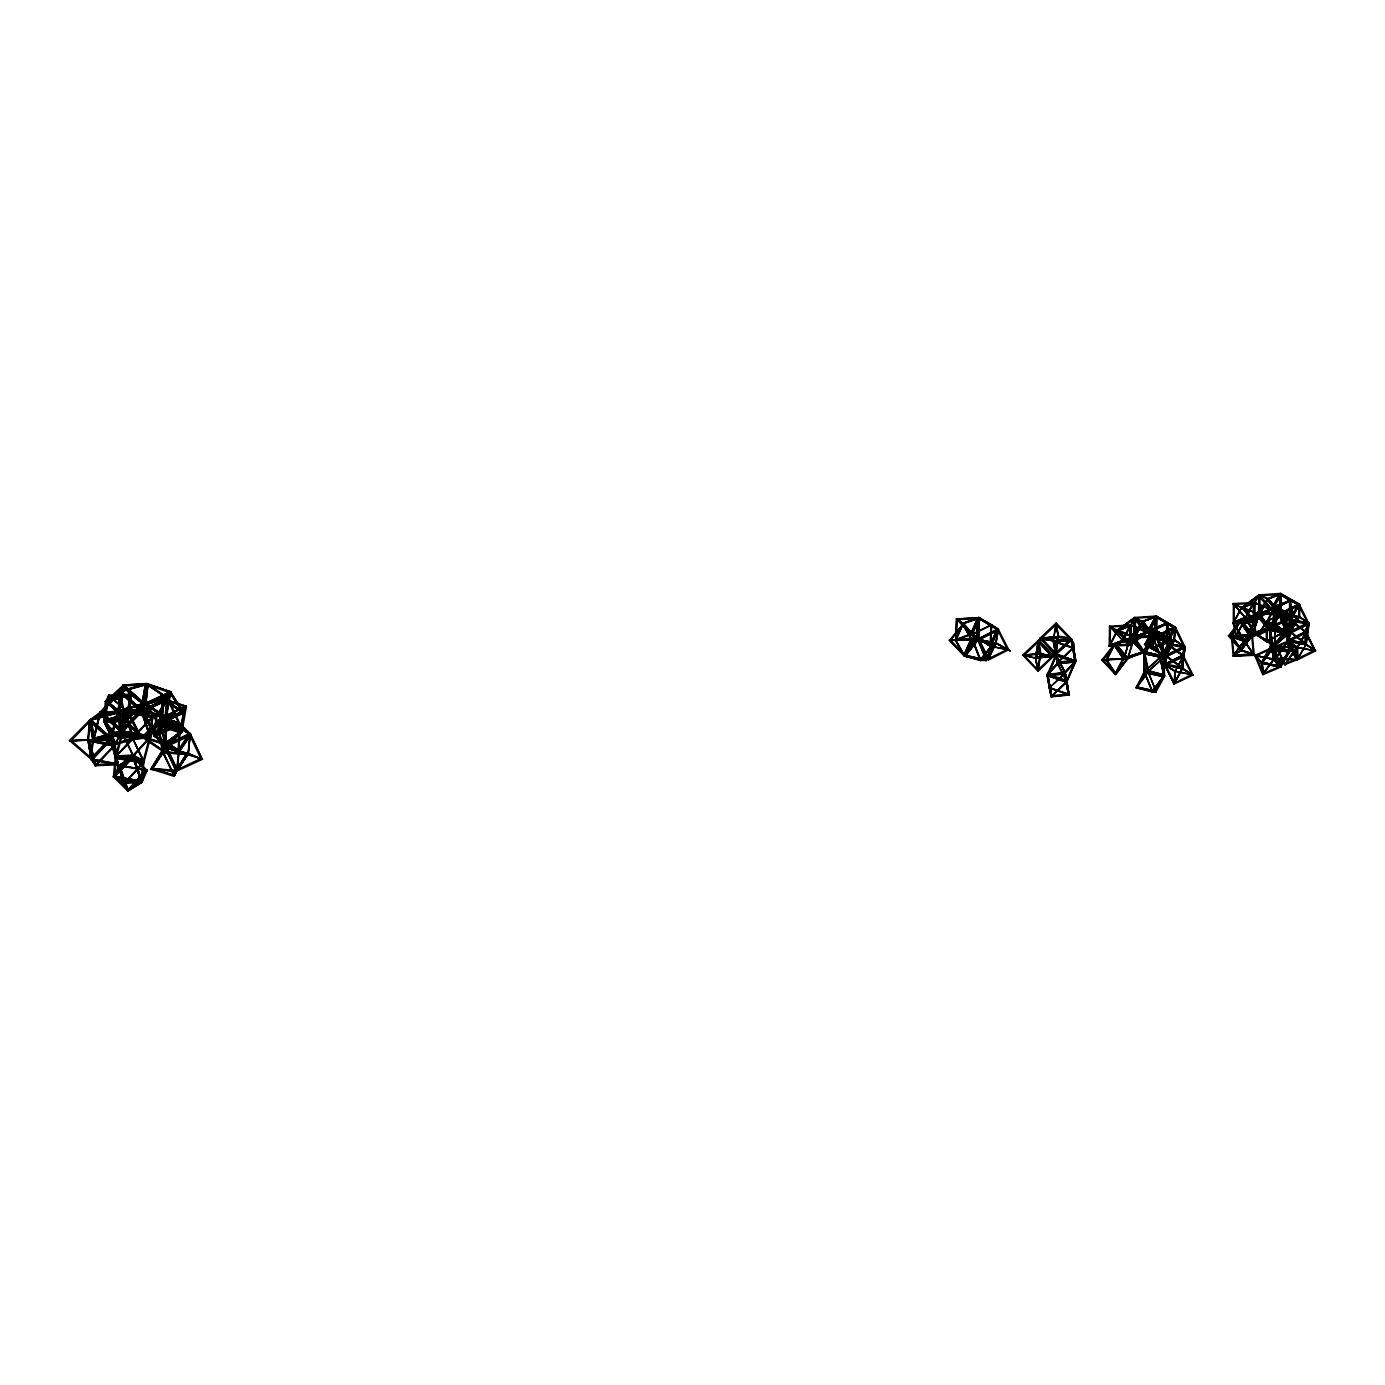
<?xml version="1.0" encoding="UTF-8"?>
<svg xmlns="http://www.w3.org/2000/svg" width="1385" height="1385" viewBox="0 0 1385 1385"><rect width="100%" height="100%" fill="white"/><g stroke="black" fill="none" stroke-linecap="round" stroke-linejoin="round"><path stroke-width="1.5" d="M1315.75 650.812L1297.208 659.97L1275.464 658.602L1275.862 646.12L1257.39 635.23L1228.599 635.646L1255.71 634.936L1245.548 618.922L1233.931 623.752L1244.249 639.662L1255.831 634.745L1245.046 635.248M1148.321 632.045L1156.181 636.252L1175.449 627.111L1185.041 647.072L1167.088 643.661L1148.39 632.235L1166.984 622.921L1175.501 627.578L1167.226 643.298L1156.094 636.425L1156.354 616.446L1166.88 623.094L1166.395 642.623L1153.238 647.643L1149.186 632.703L1153.411 629.119L1149.186 632.478L1153.03 647.522L1166.153 642.553L1166.811 623.492L1156.7 617.364L1174.203 627.301L1166.395 642.086L1149.238 632.079L1166.603 623.371L1174.203 627.509L1166.603 623.371M1163.123 654.932L1152.528 648.388L1152.632 628.565L1171.45 639.489L1152.632 628.565L1163.348 635.369L1163.123 654.932L1152.389 648.665L1152.666 628.963L1165.062 624.081M1153.082 639.42L1153.186 647.678L1168.507 640.147M1153.134 635.334L1153.203 629.223L1166.586 624.168L1149.031 632.547M1153.324 639.489L1153.238 647.643L1166.447 640.943M1153.376 635.421L1153.203 629.223L1170.429 639.004L1166.187 642.727L1168.923 640.424M1144.183 652.958L1130.437 637.481L1155.055 635.715L1155.228 617.017L1142.348 621.9L1130.16 637.498L1124.083 658.464L1127.979 658.516L1134.125 638.104L1130.177 637.498M1147.819 631.889L1135.146 636.667L1147.594 631.681L1155.142 616.983L1155.142 635.542M1155.142 616.983L1135.423 618.143L1142.573 622.09L1134.211 617.658L1133.899 637.567L1143.733 652.197L1155.8 636.615L1142.538 621.882L1130.437 637.481L1155.783 636.373L1156.319 616.048L1175.449 627.111M1156.354 616.446L1156.094 636.425M1162.985 635.819L1162.482 654.101L1162.985 635.819L1153.013 629.863L1166.551 637.931M1162.829 654.984L1163.054 635.421L1152.666 628.963M1022.961 655.157L1040.689 653.547L1022.961 655.157L1035.651 658.135L1038.04 670.998L1035.495 657.944L1053.31 656.317L1040.516 653.703L1037.711 670.981M1035.478 657.944L1053.639 656.334L1058.244 636.996L1055.976 624.462L1070.328 639.264L1055.664 653.062L1041.555 638.277L1056.184 624.445M1038.144 641.826L1035.651 658.135L1038.334 640.337L1053.656 656.144L1038.681 640.441L1035.305 658.1L1040.083 638.191L1056.184 622.956L1053.327 640.961L1073.6 647.764L1075.712 660.974L1055.837 654.568L1053.396 640.736L1071.384 639.143L1073.808 647.799L1057.517 662.653L1073.392 647.782M1163.123 655.347L1144.789 644.233L1163.14 635.248L1171.121 639.714L1152.597 648.786L1152.943 628.911L1152.476 648.422L1171.45 639.472M1162.777 635.698L1170.1 639.593L1153.22 629.777L1145.672 644.285L1162.569 654.135L1153.047 648.145L1153.168 640.009M1153.22 635.923L1153.307 629.811L1166.689 637.827M1037.867 671.431L1053.327 656.455L1040.672 653.703M1046.87 674.824L1067.16 681.784L1046.87 674.807L1057.499 663.121L1075.972 661.389L1071.834 639.333L1055.301 654.447L1040.152 638.572L1058.417 636.511L1040.533 638.035L1038.438 640.666L1035.651 658.117L1024 655.52L1040.499 654.032L1052.236 656.611L1039.737 643.263M1041.589 638.416L1058.59 636.684L1055.872 654.966M1053.414 656.369L1055.543 654.205L1040.412 638.346L1053.379 641.065L1070.311 639.108C1038.871 635.957 1078.898 632.72 1073.635 647.99M1040.533 638.035L1053.569 640.909L1071.384 639.489L1055.664 654.534L1040.55 638.191L1055.699 654.066M1159.176 637.931L1167.278 643.298L1148.39 632.235L1152.926 628.634L1171.208 639.229L1152.372 648.838L1148.234 632.304L1156.319 616.048L1134.713 617.485L1134.228 637.585L1130.852 644.804L1117.072 630.521L1130.229 645.029L1130.697 625.241L1134.228 618.558L1118.561 630.296L1130.835 643.938L1146.503 632.252L1134.228 618.558M1130.852 644.804L1131.164 625.068L1117.556 630.158L1134.055 637.741L1117.556 630.383L1130.991 625.206L1148.321 632.374L1166.759 643.004L1171.208 639.229M1131.268 625.501L1130.974 643.869L1133.796 637.135L1134.419 618.628L1130.939 625.483M1134.627 617.658L1142.625 621.484L1155.713 636.788L1134.384 637.914L1134.713 617.485M1038.334 640.337L1022.511 655.295M1110.008 645.168L1122.75 640.459L1110.095 645.22L1110.458 626.92L1129.831 625.795L1129.658 644.319L1110.008 645.168L1117.505 630.867L1130.056 626.003L1117.28 630.677L1109.506 646.102L1109.489 626.055M1135.977 636.979L1147.507 632.183L1131.026 624.912L1109.749 626.28L1122.958 640.58L1109.904 626.228L1109.42 646.051L1117.072 630.313L1130.558 625.085L1130.662 644.735M991.643 624.618L990.465 645.86L991.608 624.791L978.779 617.831L971.162 634.52L955.269 640.389L962.696 624.704L950.456 640.078L964.324 654.568L971.283 638.952L963.008 624.704L970.972 638.952L964.081 654.586L955.892 640.32L963.285 623.787L977.723 618.593L963.06 623.562L955.65 640.355L964.445 655.676L949.158 640.13M976.823 638.225L977.568 618.437L976.823 638.225L949.573 640.268L976.477 639.385L970.972 638.952M979.074 617.762L978.174 638.918L964.289 656.161L949.66 640.095L963.285 623.787M979.195 618.801L978.554 638.623L997.287 629.309L979.195 618.801L991.158 625.276L990.067 644.891L997.287 629.309L990.136 644.943L978.347 638.485L990.362 644.839L972.408 634.365L979.403 618.697L978.641 638.433M977.723 618.593L970.885 634.14L955.702 640.164L956.689 618.853L963.302 623.544L956.256 618.697M977.654 618.558L957.225 619.597L956.429 639.333L970.643 633.932L977.498 618.385M1240.77 635.455L1236.476 635.923L1234.052 623.562L1253.408 622.523L1255.71 634.936M1232.892 623.077L1244.405 640.285L1233.135 623.337L1254.1 621.761L1254.516 602.492L1254.394 621.986L1233.239 623.146L1254.031 622.021L1244.267 640.909L1233.793 655.036L1253.408 654.118L1251.763 635.957L1232.2 637.1L1233.897 655.192L1244.042 641.134L1252.542 635.403L1249.772 634.538L1252.715 634.988L1268.937 628.617L1272.694 647.643L1280.831 667.137M166.079 718.122L180.379 723.991L178.942 751.172L164.694 745.84L165.836 717.932M178.942 751.172L165.092 745.822L166.494 718.884M165.213 745.095L178.509 750.047L165.213 745.095L166.529 720.01L176.155 723.403M165.611 745.078L166.633 720.113L189.053 733.808L166.806 719.871L155.726 736.179L178.388 749.943L155.743 735.868L165.473 745.269L190.247 734.033L164.953 746.013L154.497 735.954L180.102 723.836L190.109 733.669M178.111 750.081L179.842 724.753M178.544 751.207L179.981 724.026L166.096 718.902M1235.87 636.269L1253.892 602.51L1245.669 617.97M1174.082 684.398L1164.508 664.436L1166.135 656.196L1184.954 646.933L1183.154 655.261L1165.2 663.848L1182.565 655.295C1176.592 705.155 1188.988 617.831 1182.565 655.295L1167.607 644.51L1184.417 647.678L1181.769 667.276L1166.914 656.196L1167.815 644.406L1166.914 656.196M1152.476 648.422L1166.88 643.125L1166.118 655.884L1174.567 640.182L1165.962 656.334L1182.288 668.228L1183.344 655.295L1166.759 643.09L1167.174 622.886L1171.017 639.645L1152.926 628.634M1175.207 671.067L1174.67 683.047L1191.931 674.443L1182.894 656.715L1174.965 671.154L1174.047 683.913L1182.651 668.591L1183.344 655.295M1174.359 684.034L1175.276 671.258L1183.206 656.836L1165.633 665.319L1174.567 682.978L1182.08 668.574L1182.894 656.715M1166.135 656.196L1164.681 664.713L1183.465 655.399L1182.34 668.47L1174.047 683.913M1175.069 628.478L1167.486 643.194L1166.568 654.984L1173.995 640.182L1175.172 628.548L1183.985 646.31L1174.203 640.078L1183.898 646.483L1166.36 654.932L1157.444 637.083L1175.069 628.478L1183.898 646.345M1142.625 621.484L1155.609 636.633L1175.017 627.041L1173.995 640.182M1174.567 640.182L1175.501 627.578M1166.811 649.894L1166.101 656.421L1167.295 643.575L1164.283 664.835L1182.444 668.695L1192.814 674.962L1182.548 668.366L1164.75 664.8M89.436 720.183L87.913 739.798L91.046 759.361L93.072 739.711L89.436 720.183L92.605 739.746L91.046 759.361M89.575 724.095L88.311 740.005L69.873 740.94L88.294 739.573L91.497 759.344M1184.971 646.656L1166.049 655.919L1167.174 643.09L1158.154 637.464M91.445 757.976L93.072 739.711M106.403 701.71L130.484 695.149L109.311 696.049L104.879 719.906L128.788 713.258L105.07 720.183L106.403 701.71L130.294 694.889L129.169 709.241M121.949 731.038L118.071 711.63L120.322 691.634L123.784 711.059L121.897 729.67L123.144 711.094L120.374 692.985M144.421 736.318L122.07 732.163L100.274 712.202L93.072 739.278L111.475 738.447L118.227 711.613L119.924 693.002M119.681 710.401L143.694 703.442L119.681 710.401L121.153 691.53L145.338 684.657L141.166 709.276L119.439 710.211L123.923 685.887L145.321 684.727L141.166 709.276M121.361 756.868L133.272 756.072L142.066 781.936L113.414 777.02L115.284 757.179L144.005 761.871L115.284 757.179L123.94 783.616L115.405 757.266M114.47 776.518L141.028 781.019L114.47 776.518L116.219 758.045L142.88 762.927L140.924 781.33L124.252 782.663L141.149 781.088L132.96 757.006L120.495 757.837M114.574 776.223L116.219 758.045M121.499 731.055L123.334 711.076L119.872 691.652M122.14 731.557L124.079 711.319L152.765 716.686L150.601 736.837L122.14 731.557L150.688 736.543L144.005 762.062M123.196 731.055L125.014 712.202L141.685 711.682L149.563 735.902L133.081 736.785L124.788 712.427L151.709 717.188L149.684 735.972L123.196 731.055L149.684 735.972M128.961 708.964L130.294 694.889L126.122 719.109L130.848 694.526L123.144 686.441L130.848 694.526M129.774 709.501L131.229 693.954L105.312 701.26L126.883 720.287L103.875 721.689L115.215 744.663L141.928 737.01L159.362 719.802M118.21 711.353L127.022 719.784L118.21 711.353L123.438 685.263L131.713 693.954L126.745 719.958L103.944 720.823L108.705 695.201L131.454 694.162L129.394 714.054L140.612 736.993L118.106 738.032L103.996 721.429L115.215 744.663M144.317 697.278L145.338 684.657M156.401 715.543L179.946 723.299L165.733 718.071L144.975 703.892L147.277 683.844L168.156 698.04L165.785 718.278L154.497 734.24L165.456 718.192L167.464 699.789L165.854 718.33M147.277 683.844L144.975 703.892M139.435 710.124L100.309 712.427L141.789 710.159L146.533 683.93L123.3 685.038L118.746 711.284L144.507 703.874L145.304 693.66M145.91 689.955L146.308 683.723L120.079 691.652L142.516 710.644L154.029 736.145L178.648 751.311L154.479 736.249L166.373 718.763L190.68 733.842L164.953 746.013M147.918 685.021L146.066 703.493L165.352 716.651L145.754 703.684L147.918 685.021L167.36 698.248L147.606 685.229L143.244 709.57L165.317 716.72L167.135 700.291M121.014 757.024L132.925 756.227L141.72 782.092L143.85 762.737M150.601 736.837L152.765 716.686M1115.6 674.807L1127.84 658.481L1114.561 643.765L1133.986 637.948L1142.383 621.484L1155.886 616.256L1148.009 632.235L1134.315 637.342L1147.784 632.027L1155.886 616.256M1127.84 657.875L1115.6 644.06L1124.274 657.823L1142.452 652.335L1133.64 638.641L1115.548 644.06L1127.84 657.875L1142.469 652.11L1130.108 638.416L1115.479 644.285L1133.778 638.797L1129.9 638.485L1124.118 657.667L1128.065 657.806L1124.447 657.754M1275.758 658.567L1287.461 641.238M154.272 735.591L156.107 715.681L168.364 698.646L166.183 718.434L154.428 735.66L142.465 710.609L168.001 698.127M154.428 735.66L156.453 715.768L167.464 699.789M154.912 734.379L156.869 715.906L167.879 699.927M1289.002 642.276L1296.914 647.626L1285.055 664.887L1275.966 646.189L1297.26 647.366L1315.3 650.812L1297.208 647.487L1289.504 642.276M122.365 710.02L145.356 704.013L158.652 724.372L183.72 712.531L163.257 698.317L161.179 718.105L181.504 732.007L184.066 712.548L163.257 698.802L183.755 712.756L181.504 732.007M160.989 718.105L163.551 698.594M163.551 701.883L159.656 723.853L180.898 730.778L183.27 712.738L163.88 699.944L185.278 706.939L181.158 730.726L161.941 717.915L163.672 701.953M162.46 715.733L163.967 701.745M165.04 716.859L166.823 700.481M1124.274 657.823L1115.548 644.06M1296.135 659.433L1296.1 647.799L1276.572 646.587L1276.485 658.187L1296.135 659.433L1285.038 663.796L1296.204 648.007L1287.6 642.069L1276.451 646.76L1285.038 663.796L1276.381 657.979L1287.375 642.051L1296.273 659.243M1275.724 646.31L1287.686 641.255L1296.879 659.901L1296.81 647.418L1275.862 646.12L1285.193 664.471L1296.914 647.626M1123.772 658.377L1127.667 658.429L1143.404 652.647L1133.986 637.948L1143.473 652.422L1164.387 656.975L1144.235 652.352L1156.077 636.598L1147.594 631.889L1135.336 618.316M176.57 770.926L178.821 751.639L190.282 734.292L188.36 753.682L176.57 770.926L187.962 753.544L190.282 734.292M176.968 771.081L179.15 751.709L190.23 735.695M177.038 769.662L178.821 751.639M1129.97 637.758L1143.456 652.647L1123.408 658.723L1114.129 643.783L1123.91 658.533L1115.444 674.374L1106.165 659.849L1114.025 644.215L1123.685 658.706M189.814 735.556L188.36 753.682L176.432 771.428L151 769.091L164.694 746.48L188.273 753.665M1167.313 648.388L1165.2 663.986L1181.959 667.276M1192.814 674.962L1175.069 671.361L1164.283 664.835L1182.305 668.124L1185.127 647.072L1182.288 668.228M1118.595 630.227L1131.095 625.639L1146.468 632.339L1133.986 636.996L1118.595 630.227L1131.13 625.345M1288.119 638.693L1290.716 620.359L1290.197 600.224L1280.883 593.767L1267.777 598.978L1256.611 614.04L1239.817 620.757M1288.829 638.035L1291.236 621.173L1291.305 632.374L1291.27 621.086L1288.725 640.13L1305.639 643.177L1308.184 624.098L1305.466 643.194L1288.552 640.13M1147.507 632.408L1130.662 645.185L1109.091 646.31M1298.16 617.173L1288.881 632.91L1269.301 628.409L1280.294 613.347L1299.407 604.501L1299.58 616.654L1290.387 632.01L1290.595 619.805L1309.137 623.25L1306.297 644.354L1305.899 632.166L1297.122 647.28L1297.468 659.606L1306.297 644.354L1288.067 640.943L1297.364 659.537L1287.963 641.116L1306.159 631.82L1288.015 640.857M1306.055 631.716L1305.968 644.094L1306.055 631.716L1290.733 620.272L1290.543 632.581L1305.968 644.094L1308.912 623.51L1290.543 620.359L1290.093 600.64L1293.417 616.481L1289.902 600.519L1280.138 593.628L1267.794 598.58L1258.844 614.819L1268.868 628.842L1252.681 634.78L1240.164 620.532L1256.784 615.338M1133.986 636.996L1146.468 632.339L1134.263 618.679L1118.595 630.435M113.674 777.279L119.075 765.247L147.156 770.285L142.101 782.335L113.726 776.881L134.033 780.499M119.075 765.247L147.156 770.285M133.324 755.812L113.57 776.985L132.96 756.02L142.014 761.006M1055.56 645.722L1057.465 637.723L1039.062 640.926L1036.603 657.252L1054.903 653.945L1057.292 637.55L1040.654 639.004L1036.413 657.096L1053.189 655.728L1054.608 649.721M142.17 781.954L133.064 756.366L142.326 782.109L127.645 791.112L118.868 765.472L131.281 757.491M1055.837 654.101L1053.223 640.874L1056.201 623.388L1071.834 639.333L1053.552 641.272L1057.465 663.121M1055.508 654.084L1058.244 636.667M1254.394 621.986L1271.188 609.261L1277.403 611.737M1038.04 670.998L1040.845 653.72L1038.49 640.788M1299.13 604.345L1280.935 613.278L1299.13 604.345L1290.024 600.276L1271.655 609.348L1258.861 594.702L1271.24 609.4L1258.878 614.507L1241.999 607.582L1254.377 602.337L1271.188 609.487L1254.464 621.657L1241.601 607.426L1233.187 622.748L1245.721 617.935L1233.187 622.748M1243.003 607.651L1258.619 595.948L1270.218 609.331L1254.602 620.757L1243.003 607.444L1254.533 602.752L1243.003 607.651L1258.671 596.087M1038.871 645.843L1040.343 653.859L1037.729 669.942L1035.651 657.823L1040.187 638.381L1058.417 636.823L1055.993 623.406L1058.59 636.684M1241.999 607.582L1254.377 602.337L1241.774 607.651L1233.412 622.938M1258.878 614.507L1271.222 609.192M1258.723 614.092L1270.218 609.123L1258.775 613.797M1250.43 633.828L1267.916 628.323L1252.819 634.088L1241.15 620.826L1256.23 614.957L1267.933 628.323L1250.43 633.828L1241.22 620.601L1258.567 615.373L1267.916 628.323L1256.23 614.957M181.92 732.388L186.456 706.09M1249.911 634.694L1240.233 620.324L1250.136 634.52L1241.099 650.05L1231.265 636.096L1228.599 635.646M1256.368 614.057L1249.997 634.365L1252.888 634.728L1259 614.871L1252.577 634.642L1249.997 634.365M143.244 709.57L147.883 685.09L169.593 692.5L165.317 716.72M168.953 699.235L166.183 717.482M123.3 685.038L146.81 683.446L170.563 691.877L165.577 718.469L179.79 723.714M163.274 698.733L186.213 706.315L163.274 698.733L183.634 712.6L170.615 691.998L162.98 698.456L158.842 724.303L166.287 718.174L170.822 691.634L146.983 683.982L142.257 710.211L166.061 718.157L183.686 712.305L170.32 691.721L145.027 703.597L142.274 710.003L168.104 698.334L170.822 691.634M181.522 731.921L158.704 724.494L163.395 698.542L166.373 695.997M163.534 698.663L158.704 724.494M159.656 723.853L163.811 701.814M1258.861 614.715L1268.833 628.842L1256.368 614.248L1268.833 628.842L1250.136 634.52M1267.864 628.548L1258.567 615.373L1253.009 634.036L1250.62 633.759M146.273 683.792L141.789 710.159M142.257 710.211L146.983 683.982L167.845 698.248M126.589 719.767L131.194 694.024M119.127 709.276L123.577 685.177M105.277 715.11L108.705 695.201M1008.869 649.981L998.412 629.517L978.087 639.108L998.516 629.102L995.867 643.09L978.225 639.455L995.832 643.09L997.875 630.521M996.057 642.986L998.221 629.483L990.708 646.12L988.146 659.537L996.057 642.986L988.146 659.537M988.63 658.585L1007.414 649.444L998.066 630.556L979.299 639.68L988.63 658.585L990.881 645.999L979.68 639.957M988.492 659.658L991.21 646.12L998.36 629.569M1165.374 664.108L1166.724 656.161L1165.391 663.969M1184.954 646.933L1183.154 655.261M1040.654 639.004L1036.603 657.252L1039.062 640.926M1053.189 655.728L1057.465 637.723L1040.828 639.16M1053.327 656.455L1058.053 636.84L1038.49 640.459L1058.053 636.84L1055.682 654.534M93.418 739.417L100.032 712.704L118.037 712.08L99.685 712.254M93.938 738.326L100.084 713.465L117.206 713.015L111.094 737.582L93.938 738.326L111.094 737.582M94.284 738.447L100.084 713.465M110.748 737.443L117.206 713.015M143.244 761.023L116.582 755.933L132.977 739.071L149.182 737.859L133.306 755.102L116.461 755.846L143.244 761.023L149.303 737.928L122.624 733.202L132.995 755.05L143.053 761.04L133.047 738.811L122.832 733.184L149.303 737.928M115.249 757.353L122.07 731.955L144.421 736.127M116.582 756.106L122.815 732.994M1228.253 635.836L1241.254 650.483L1253.512 654.049L1241.324 650.154L1231.127 636.113L1241.22 650.483L1254.204 654.759L1232.962 656.126L1254.983 655.295L1272.746 647.401L1261.51 663.121L1280.606 667.12L1273.958 659.139L1254.931 655.434L1261.51 663.121L1281.021 667.154M1133.813 638.018L1127.667 658.429L1143.525 652.422L1130.073 637.914L1134.125 638.104M1252.473 634.988L1241.116 650.05L1252.473 634.988L1239.956 620.74L1231.265 636.096L1252.369 635.161L1254.169 654.863L1244.371 640.788L1235.212 637.585M1250.309 634.451L1256.368 614.248M1241.272 650.483L1252.282 635.196L1231.421 636.459L1233.239 655.901L1244.145 640.805L1252.282 635.196M141.028 781.019L132.631 757.162L120.149 757.993M141.841 782.161L113.414 777.02M1233.897 655.192L1253.408 654.118M1288.933 637.29L1290.56 632.356L1308.912 623.631L1290.733 632.616L1281.108 613.468L1299.372 616.74L1299.476 604.12L1280.571 593.421L1259.155 594.909L1259.069 614.369L1254.273 621.588L1245.357 617.606L1234.104 604.31L1234.035 622.194L1253.39 621.138L1253.269 603.254L1234.018 604.483M1291.53 615.961L1284.484 612.897L1266.634 621.328L1299.095 605.453L1307.838 622.765L1290.803 631.127L1282.06 613.797L1290.889 619.684L1307.734 622.938L1299.165 616.55L1308.686 623.267L1299.407 604.501M1308.686 623.129L1298.957 616.654L1298.905 605.418L1290.993 619.891L1290.699 631.058L1298.957 616.654M1297.208 647.487L1297.468 659.606M1314.452 650.188L1305.813 644.648L1305.899 632.166M142.88 762.927L116.115 758.357M1307.734 622.938L1290.889 619.684M151.709 717.188L124.91 712.496L133.427 736.612L149.909 735.747M1175.121 671.223L1192.9 674.651M1174.965 671.154L1165.633 665.319M1184.971 646.518L1167.018 643.402L1184.867 646.83L1174.463 639.974L1155.713 636.615L1143.785 652.197L1134.228 637.585M1191.844 674.616L1182.288 668.47L1191.931 674.443M123.992 783.962L143.746 762.442L124.252 783.685L113.328 776.725M1157.531 636.91L1174.099 640.389M1165.72 665.146L1175.311 671.275M1184.867 646.83L1174.463 639.974M150.515 737.27L133.099 756.158L147.243 770.562L127.957 791.164L113.57 776.985L133.22 755.76L121.88 732.163L132.995 755.621L142.395 760.798M132.821 738.049L123.871 711.544L141.98 710.765L150.48 736.768L141.651 710.938L142.378 710.193L123.092 729.583M1231.421 636.459L1241.427 650.258L1254.291 654.69M1288.552 639.212L1290.56 632.356M1308.184 624.237L1291.27 632.599L1288.552 640.009L1305.328 631.716L1308.011 623.977L1305.328 631.716M1007.328 649.617C967.769 627.301 1039.356 667.345 995.936 642.761M123.871 711.544L141.945 710.47L120.564 691.08L123.594 684.952L144.559 703.58L141.512 710.228L120.253 691.392L123.594 684.952M980.303 639.558L991.002 646.622L979.368 639.489L990.812 646.345L1008.367 649.981M124.079 711.319L153.198 716.634L133.081 737.772L122.053 731.28L141.668 710.713L152.575 716.686L133.081 737.772M185.988 706.177L161.231 717.828L158.738 724.268L184.015 712.825L185.988 706.177L183.807 712.461L158.617 724.147L183.755 712.756M183.01 712.652L185.053 706.783L183.218 713.015L159.69 723.645L162.201 718.001L186.179 706.54M1288.725 640.268L1305.847 631.681L1308.912 623.51M161.127 719.577L164.936 744.247C157.336 765.611 168.953 729.601 162.512 749.891L158.877 725.601L160.695 719.629L179.894 732.648L168.191 744.23M1305.847 631.681L1308.912 623.631M1262.133 662.913L1272.399 648.786L1273.352 659.347L1263.432 673.525L1262.133 662.913L1263.362 673.439L1255.797 655.711L1272.33 648.699L1279.705 666.722L1273.438 659.554L1280.606 667.12M164.278 717.118L145.425 703.84L164.417 716.772M146.637 704.48L163.361 698.992L146.637 704.48L166.044 717.257L182.456 711.959L170.199 693.123L146.706 704.411L164.157 716.426M162.564 751.034L158.652 724.926L160.47 720.079M202.002 759.222L187.927 753.353L202.002 759.222L165.109 746.515L188.083 753.821M162.132 751.085L158.219 724.978L160.037 720.131M166.044 717.257L182.456 711.959L159.067 723.264L182.37 712.028M178.959 751.916L202.158 758.824M179.427 751.57L166.39 746.948L177.592 750.843M202.626 759.205L176.362 771.272M142.447 710.834L179.946 723.299M158.929 724.649L161.993 717.638L185.053 706.783M168.07 696.586L169.368 692.344L145.806 703.407L142.482 710.384M142.274 710.003L167.897 697.953L170.32 691.721M145.806 703.407L143.469 709.743L167.1 698.144L169.368 692.344M162.46 751.968L164.971 746.515L176.588 771.185L174.32 776.171L162.46 751.968L164.694 746.48M165.3 747.536L162.928 752.626L165.3 747.536L176.103 770.51L173.592 775.34L176.103 770.51M142.136 779.565L146.014 770.51L119.872 765.818L114.903 776.656L141.357 781.382M115.457 744.645L129.584 714.158L126.589 719.473M1048.185 674.114L1066.623 680.537L1074.604 662.099L1057.898 663.761L1048.289 674.322L1056.166 655.78L1074.604 662.099L1064.823 672.435L1048.289 674.322L1056.166 655.78M1066.935 681.351L1075.504 661.545L1055.785 654.863L1047.302 674.668L1067.004 681.455L1075.608 661.736L1065.203 673.041L1047.216 674.564L1065.273 673.023L1049.241 688.016M115.059 744.489L129.169 713.985M962.765 623.146L955.338 640.372L964.133 655.694L976.2 640.822M970.92 634.313L978.728 617.398L977.827 639.16L962.714 623.614L977.498 639.178L994.188 643.575M976.685 637.637L971.491 634.538L979.005 617.727L998.204 629.119L990.552 645.912L980.147 639.714M986.38 660.749L993.737 643.627L980.632 660.506L964.791 656.092L980.476 660.281L993.772 643.852L972.166 639.333L962.644 623.596L971.543 638.9L964.133 655.694L976.01 640.84M964.445 655.676L971.543 638.9M972.131 639.108L964.739 656.092L986.207 660.541L964.791 656.092L977.516 638.866L949.573 640.268M985.722 659.814L965.709 655.434L985.722 659.814L992.733 644.042L972.616 639.835L965.726 655.676L980.528 659.779L992.82 644.285L980.372 659.554L965.639 655.434L977.879 640.06L992.82 644.285M1252.819 634.088L1241.15 620.826L1258.532 615.598M176.588 771.185L173.921 776.344L187.685 753.717L176.432 771.428M108.982 695.114L105.52 701.572L126.451 720.044L129.653 713.379L108.688 695.409M126.451 720.044L129.653 713.379M126.814 717.413L128.545 713.275M139.348 736.474L128.944 715.006L105.173 722.156L118.383 737.443L139.331 736.543L126.381 720.927L105.312 721.897L115.699 743.606L139.452 736.283L115.699 743.606M126.52 720.65L140.595 737.08L126.676 720.321L103.875 721.689L129.428 713.967L141.201 737.132M118.383 737.443L139.487 736.214M126.883 715.785L105.173 722.156L126.381 720.927M1130.524 644.787L1133.899 637.567M126.087 720.564L117.985 737.772L129.584 714.158M121.101 691.825L124.217 685.8L143.746 703.147L141.183 709.068L121.413 691.53M1130.108 638.416L1142.4 652.335L1133.605 638.866M1133.951 638.173L1114.596 643.765L1127.875 658.36M1115.721 674.356L1106.442 659.831L1114.025 644.215L1127.806 658.775M1123.079 658.758L1115.392 673.335L1102.997 659.745L1114.111 645.254L1123.079 658.758L1115.669 673.318L1106.754 659.814L1114.059 645.254L1126.576 659L1102.218 659.935L1127.442 658.619L1102.2 659.606M1115.669 673.318L1126.68 658.827L1114.354 645.237L1106.754 659.814M1122.525 640.251L1129.831 625.795M1109.281 645.895L1122.716 640.597L1130.558 625.085M1109.506 646.102L1122.941 640.805L1130.783 625.293L1117.072 630.313L1134.748 617.554M1115.444 674.374L1123.408 658.723M1134.834 637.706L1142.348 622.938L1134.834 637.706L1143.975 651.14L1151.593 636.373L1142.348 622.938L1131.32 637.446L1143.733 651.158L1131.407 637.273L1154.83 636.477L1151.316 636.373L1143.923 651.14M126.139 718.884L106.351 702.005L109.588 695.962L127.23 711.561M1174.203 627.301L1156.994 617.312L1156.769 635.905L1149.342 632.166L1156.908 617.277M1143.733 652.197L1152.476 636.511L1172.61 641.013L1160.734 656.732L1144.235 652.352M1152.476 636.511L1144.322 652.577L1164.248 656.784L1172.974 640.753M1145.291 652.179L1152.891 637.221L1156.44 637.498L1152.753 637.394L1145.291 652.179L1163.85 656.109L1171.554 641.186L1152.891 637.221L1160.353 655.988L1163.989 655.936L1160.353 655.988M1266.669 622.558L1283.254 632.27C1282.354 628.842 1250.118 615.078 1274.546 626.349L1275.152 644.804L1283.341 632.097L1266.669 622.558L1258.221 635.299L1275.048 644.735M1257.286 635.196L1266.548 641.757L1284.172 631.941L1266.704 641.653L1257.286 635.196L1274.944 625.639L1284.172 631.941M1156.163 691.634L1148.096 671.829L1156.163 691.634L1152.545 691.911L1144.079 671.69L1144.287 652.889L1160.682 657.061L1164.698 676.019L1156.042 691.808L1136.115 687.67L1144.218 671.863L1164.335 676.278L1152.458 692.292M1137.085 687.272L1144.633 672.539L1163.279 676.451L1152.303 691.375L1136.998 687.064L1155.644 691.132L1137.05 687.047L1152.303 691.375M1175.138 627.128L1166.759 643.004L1147.594 631.681M1170.1 639.801L1162.569 654.135L1145.689 644.06L1152.961 648.318L1168.178 640.528M1166.62 648.041L1162.915 655.036L1144.443 644.458M1168.317 644.769L1170.221 641.203M1270.218 623.579L1266.288 621.553L1266.496 641.549L1275.169 645.67L1275.118 625.535M1155.644 691.132L1163.279 676.451L1148.026 672.469L1137.137 687.272M1235.732 636.217L1244.44 640.424L1254.152 622.211L1245.357 618.177L1256.628 635.144L1245.582 618.16L1235.991 636.356L1233.239 623.146M1245.323 618.939L1236.355 635.732L1245.323 618.939L1251.936 621.986M1284.276 632.201L1275.048 625.899L1266.167 621.848L1284.259 631.993L1275.273 645.739M1253.165 603.202L1245.357 617.381L1233.897 622.038L1241.687 607.807L1253.408 603.41M1241.047 649.046L1231.888 636.044L1239.973 621.761L1251.642 635.023L1241.081 649.046L1229.343 635.784L1240.008 621.761L1249.27 634.745L1241.306 649.028L1249.27 634.745M1260.108 613.624L1271.586 608.95L1259.155 614.126L1267.916 598.701M1259.744 614.455L1257.528 613.832L1259.865 614.299L1269.387 627.37L1259.744 614.455L1268.158 599.151L1279.653 594.529L1279.705 612.482L1256.714 614.178L1281.212 613.434M1271.343 608.759L1279.653 594.529L1259.779 595.706M1280.138 593.628L1271.482 609.106L1280.571 593.421L1280.415 613.503L1258.965 614.542L1258.636 595.083L1267.933 599.168M1272.936 609.158L1281.108 594.632L1298.195 604.31L1289.885 618.818L1281.35 612.672L1290.093 618.731L1273.04 609.019M1266.634 621.328L1275.377 625.535L1290.301 619.857L1290.093 600.64L1275.377 606.197L1266.634 621.536L1270.322 623.44M1267.535 621.363L1284.328 630.764L1275.793 624.929L1284.414 630.816L1267.535 621.363L1273.594 610.664M1277.541 612.88L1267.812 599.982L1277.541 612.88L1269.127 627.388L1257.424 614.005L1267.829 599.999L1279.688 613.347L1277.42 613.053L1279.584 613.209L1267.829 599.999M1286.44 631.958L1296.793 617.814L1288.517 632.235L1270.703 628.374L1278.822 613.711L1296.827 617.814L1286.44 631.958L1270.616 628.167L1280.969 614.144L1296.827 617.814M1158.189 655.849L1144.252 652.889L1144.477 671.604L1160.682 657.252L1152.355 636.684L1156.302 636.823L1164.387 656.611L1156.233 636.408L1148.442 632.322L1167.174 622.869L1171.052 639.299M1286.596 633.135L1289.937 651.469L1280.727 666.964L1261.545 662.688L1270.149 647.21L1286.596 633.135L1288.829 633.43L1272.902 647.297L1270.305 646.882L1286.682 632.806L1278.338 613.191L1280.986 613.538L1288.985 633.101L1272.694 647.055L1270.305 646.882M1278.459 667.189L1289.452 651.504L1270.253 647.384L1261.164 662.948M1166.845 642.952L1171.052 639.506M1278.216 666.323L1262.479 662.307L1272.832 648.197L1262.479 662.307L1280.363 666.306L1262.566 662.515L1270.616 648.059L1273.04 648.232L1270.495 648.232L1262.566 662.515L1278.216 666.323L1288.604 652.11L1274.789 648.647M1299.511 604.57L1284.224 630.902L1283.999 615.165M1293.313 616.412L1290.11 619.943L1271.88 609.59L1275.343 606.024L1293.417 616.273L1284.743 632.079M1288.517 632.235L1296.724 617.606M1290.387 632.01L1299.563 616.55M1297.416 647.384L1306.194 632.27M1305.588 633.101L1288.916 641.445L1297.78 658.671L1297.71 647.297L1304.878 634.971M1297.174 659.502L1306.02 644.354M1271.88 609.59L1281.264 612.845L1298.091 604.241L1289.712 600.709L1272.936 608.95L1279.515 611.824M1275.343 606.024L1293.296 616.74L1275.031 605.955L1284.293 612.776L1275.343 606.301L1293.192 616.671M1293.192 616.463L1276 624.462L1272.798 609.781L1275.654 606.578L1289.591 601.488L1289.781 619.372L1275.81 624.341L1275.672 609.14M1275.066 608.465L1275.187 625.587L1275.152 606.111L1289.868 600.553M111.285 739.105L118.279 764.693L111.285 739.105L88.45 740.127L91.185 759.949M92.276 759.395L89.471 740.975L114.003 745.684L117.032 764.07L92.276 759.395L89.436 740.906L108.601 740.127M1289.747 619.199L1292.672 616.031L1275.845 624.306L1272.625 609.625L1275.862 606.491M1290.11 619.943L1293.417 616.273M117.032 764.07L114.003 745.684M116.34 755.206L115.249 744.559L88.19 740.283L91.479 759.898L118.054 764.918L117.206 758.79M1068.372 693.885L1066.346 681.939L1047.856 675.897L1050.003 687.843L1068.372 693.885L1066.346 681.939M1068.978 694.82L1066.952 681.732L1047.077 675.118L1049.414 688.051L1068.978 694.82L1066.952 681.732M1050.955 696.88L1069.376 694.976M1049.414 688.051L1047.25 674.962L1051.042 696.551L1069.151 694.664L1065.169 673.335L1047.077 675.118M1050.003 687.843L1048.012 675.638M1280.311 613.174L1268.037 598.562L1259.294 594.858L1253.996 602.613L1232.979 603.548M1243.003 607.444L1254.741 620.705L1254.671 602.908L1258.809 596.035L1258.567 611.945M1072.821 648.249L1054.487 641.792L1071.246 640.424L1074.795 660.455L1058.036 662.013L1054.314 641.965L1071.246 640.424M1075.574 661.216L1073.6 647.764M1051.267 696.638L1049.38 687.808L1064.961 673.266L1066.762 681.749L1051.267 696.638L1067.004 681.957L1065.273 673.023M176.328 771.099L150.532 769.437L164.85 746.705M165.023 747.519L152.402 768.831L175.947 770.752L186.421 754.236L163.066 752.384L152.298 768.502L173.869 775.358L186.56 754.513L165.023 747.519L186.56 754.513L163.17 752.713L152.402 768.831M152.419 768.779L165.179 747.727M173.869 775.358L186.404 754.306M1055.837 654.568L1053.223 640.874M1054.487 641.792L1056.443 654.343L1054.331 642.051M1053.725 641.116L1073.444 648.007M1257.545 615.615L1254.429 620.67L1270.218 609.331M1254.741 620.705L1258.913 613.953M175.947 770.752L186.421 754.236M177.453 769.8L188.048 753.613M178.215 750.185L189.053 733.808M178.648 751.311L190.264 733.721L166.373 718.763M179.236 751.778L190.697 734.431M151.121 769.367L162.599 751.709L181.418 753.215M156.522 715.82L168.364 698.646M1287.686 641.394L1275.654 658.36L1296.775 659.831L1287.461 641.376M1298.195 604.31L1281.004 594.771L1289.92 600.83L1271.88 609.383L1275.498 625.31L1288.033 619.13M1274.096 659.243L1262.826 674.305L1273.767 659.208M1275.187 625.587L1284.743 631.681L1284.674 623.25M1262.826 674.305L1261.423 662.913L1272.451 647.73L1280.848 666.791L1278.199 666.947L1270.132 647.557L1272.85 647.574M1263.103 674.443L1261.7 663.034L1272.746 647.851L1270.132 647.557M1278.095 666.116L1288.483 651.885L1270.616 648.059M123.421 686.354L142.949 703.684L123.421 686.354L107.112 701.485L117.24 709.605M105.52 701.572L131.488 693.764L144.213 704.047L165.992 717.828L158.427 724.216M1278.338 613.191L1280.675 613.659L1289.002 632.737L1297.71 617.208L1278.476 613.018L1269.162 628.409L1277.939 612.828L1297.71 617.208L1286.648 632.616L1297.676 617.208L1280.779 613.503L1269.197 628.409L1259.069 614.369M1280.675 593.871L1299.13 604.137L1290.214 619.718L1290.231 600.398L1280.917 594.719L1281.35 612.672M1252.542 635.403L1241.202 650.258M1255.035 655.14L1261.614 662.826L1272.642 647.539M141.201 702.645L131.09 694.733L107.251 701.295L126.762 718.486M126.901 720.269L144.265 703.77M1279.688 613.347L1269.145 627.388L1257.632 613.988L1268.037 599.965M1286.648 632.616L1269.768 628.773L1280.779 613.503M1270.616 628.167L1280.969 614.144M1268.158 599.151L1256.611 614.04L1269.404 628.392L1259.225 614.351L1259.155 594.909M121.897 729.67L118.071 711.63L139.937 710.332M1239.921 620.74L1228.72 635.802M1229.343 635.784L1239.973 621.761L1231.888 636.044M116.877 710.297L105.831 701.104L118.435 711.371M1152.164 691.167L1163.313 676.676L1144.633 672.539M1164.214 676.053L1152.458 692.084L1135.683 687.722M1156.181 691.981L1136.081 687.445L1147.888 671.777L1164.698 676.019L1147.94 671.483L1144.252 652.889L1147.94 671.483M1163.85 656.109L1145.239 651.954L1160.457 655.815L1171.502 641.186L1160.578 656.04L1145.205 651.954L1156.233 637.446L1171.502 641.186M1160.734 656.732L1172.489 640.788M1143.733 651.158L1154.934 636.633L1142.625 622.938L1131.51 637.429M1145.343 652.179L1156.354 637.671L1171.554 641.186M1101.837 659.814L1115.479 674.374L1127.546 658.793M1114.25 644.198L1102.114 659.779L1115.479 674.374M1114.302 645.237L1102.997 659.745L1106.892 659.97L1102.218 659.935M975.334 640.736L964.324 654.568M1166.395 642.086L1149.238 632.079M962.939 624.704L950.456 640.078M1145.672 644.285L1162.673 653.997M1152.372 648.838L1171.208 639.455M1156.562 616.36L1175.017 627.266M1039.01 641.134L1040.862 638.97L1054.955 653.737L1052.964 655.763L1039.252 640.909M1144.945 653.668L1163.539 657.823L1144.772 653.824L1163.487 657.615L1160.024 657.511L1163.625 674.98L1144.979 671.05L1144.945 653.668L1148.581 670.842L1163.798 674.824L1163.487 657.615L1147.888 671.777M1144.443 671.396L1164.318 675.776L1144.443 671.396L1160.457 657.009L1164.214 657.321L1164.456 675.62M1144.979 671.05L1163.764 674.824L1148.581 670.842M111.181 738.534L121.43 731.332L99.997 712.479L89.921 719.906L111.181 738.534L121.43 731.332M92.916 739.763L121.343 731.626L93.176 739.209M90.995 720.321L100.395 713.379L90.995 720.321L111.441 738.24M99.997 712.479L121.153 731.626M1057.776 663.467L1047.198 674.478M93.314 739.486L89.99 719.611L117.933 712.167L90.198 719.611M1075.487 661.441L1064.823 672.435M1253.286 654.274L1244.145 640.805M141.512 781.521L127.887 789.779L145.858 770.614L128.147 789.969L114.747 776.76L132.925 757.439L114.747 776.76M998.204 629.119L978.728 617.398L962.783 623.181M142.69 762.945L124.581 782.715L114.366 776.241L132.648 756.954L142.984 763.222M113.622 777.002L133.237 756.279L140.439 760.573M1273.629 659.468L1269.508 629.223L1270.339 647.089L1289.695 651.071L1286.682 632.806M113.38 747.034L95.53 765.801L91.393 759.621L110.904 738.586L92.674 739.954L110.921 739.019L114.868 745.476L110.99 739.053L69.873 740.94M92.206 759.101L110.765 740.248L92.535 759.378L96.067 764.901L92.535 759.378M95.53 765.801L91.722 759.88L111.319 739.33L117.69 711.959L121.343 731.626M95.738 764.624L114.072 745.961L95.201 765.541M133.099 736.56L123.092 730.778L133.099 736.56L151.813 717.482L141.374 711.63L121.309 731.47M132.718 738.136L115.474 756.851L132.718 738.136L150.636 737.53L132.977 739.071M91.306 759.932L111.51 738.776L89.609 719.611M123.386 731.055L141.668 711.907M150.394 737.201L133.306 755.691L115.232 756.522M972.408 634.365L990.292 644.787M69.25 740.785L89.679 720.183M71.258 740.663L89.731 721.533L109.536 738.863L91.254 757.993L71.31 740.663M979.403 618.697L997.131 629.465L990.95 625.137L972.547 634.434M1286.18 633.274L1270.183 629.985L1273.161 646.76L1288.829 650.465L1288.171 633.707L1289.002 650.309L1271.136 646.449M979.005 617.727L998.204 629.361L991.4 624.67L971.629 634.624L991.539 624.964M1288.639 633.395L1269.699 629.067M1288.829 650.465L1286.111 633.43L1289.002 650.309M159.396 720.927L143.244 736.751L162.339 750.029L165.196 746.913M165.213 748.073L162.374 751.536L165.282 748.281M168.122 745.199L181.816 732.319M168.191 745.407L181.193 732.267M103.65 721.377L129.601 713.673L104.169 721.031L105.312 701.277M144.559 703.58L123.3 685.159L105.779 701.399M143.313 736.958L159.465 721.135M1134.402 637.394L1142.625 621.709L1156.129 616.446M1110.458 626.92L1117.505 630.66L1109.662 626.453M1129.519 644.371L1122.525 640.459L1129.519 644.371L1117.28 630.885M1147.594 631.889L1153.324 634.572M1241.774 607.444L1254.394 621.986L1245.496 617.952L1233.169 603.912L1241.774 607.444L1254.464 621.657M1245.496 617.952L1233.394 603.687L1233.325 622.904M1268.037 598.562L1280.675 613.659M1253.477 620.982L1241.912 607.807L1233.169 603.912M1271.707 609.106L1259.052 595.083M1038.334 641.809L1023.982 655.382L1037.919 669.924L1052.271 656.421L1039.668 643.315M1071.748 639.783L1055.803 654.326L1057.776 662.878M1071.28 640.58L1073.029 648.232L1071.038 640.355L1056.409 654.101L1058.036 662.013M1072.786 648.007L1058.261 662.082M1052.254 656.282L1035.409 658.187L1055.491 654.43M1064.684 674.131L1066.156 681.957L1051.752 695.824L1047.839 675.811L1051.527 695.755L1068.389 693.989L1064.684 674.131L1047.839 675.811L1066.19 682.199M126.606 718.694L141.478 705.017M1037.85 671.015L1022.996 655.295M1164.214 657.321L1147.94 671.275M1071.349 639.351L1056.149 623.423M1273.161 646.57L1270.945 646.397L1273.161 646.57L1288.206 633.897L1285.886 633.378M167.654 695.651L163.084 699.131L170.442 693.279M164.382 718.538L158.842 723.109L164.798 718.625M1290.543 632.581L1290.733 620.272M1305.293 631.941L1305.432 643.281L1305.293 631.941L1291.045 621.276M1148.234 632.529L1152.77 628.911L1144.789 644.441L1163.14 635.248M1233.325 623.181L1245.582 618.16M1245.548 618.922L1255.831 634.745M1272.694 647.245L1287.617 650.586M1273.161 646.76L1289.037 650.309M1146.468 632.114L1130.835 643.938M141.928 737.201L158.444 725.134L181.21 732.198L158.427 724.77L141.928 737.201L164.728 744.455L149.511 739.261M143.261 736.681L158.652 725.446L143.278 737.045L162.339 750.029M149.061 738.517L164.486 743.451L179.86 732.353L164.503 743.797L145.217 737.651M166.356 742.914L181.21 732.198M166.373 743.278L181.227 732.561M1158.05 656.005L1144.114 653.045L1160.682 657.061M1160.232 657.546L1163.573 674.98L1163.348 657.771M1233.793 655.036L1241.549 650.136L1233.135 655.746M183.27 712.738L180.881 730.865L185.278 706.939M161.941 717.915L181.175 730.657M118.868 765.472L131.662 757.422M131.229 758.634L119.647 766.043L131.592 758.547M116.998 764.001L110.731 740.023L116.998 764.001L95.773 764.849L89.436 740.906L95.773 764.849M94.163 761.837L95.236 765.749L88.45 740.127L93.072 757.907M127.835 789.917L141.149 781.607M127.645 791.112L142.326 782.109M1008.401 649.842L988.475 660.039M132.995 755.05L143.434 760.832M132.631 738.413L144.352 762.391L132.631 738.413L121.88 732.163M133.047 738.811L122.624 733.202M1274.944 625.639L1257.39 635.455L1266.357 621.744L1266.79 641.515L1275.464 645.635M1274.754 626.453L1258.324 635.351L1266.981 641.116L1283.341 632.322L1274.65 626.193M1297.676 658.602L1314.452 650.327L1306.661 635.092M1185.127 647.21L1165.962 656.334M1166.897 656.438L1184.4 647.816M1276.347 607.79L1289.383 601.384L1292.672 616.238L1275.689 606.751M1275.308 625.189L1287.911 619.372M1193.281 674.945L1174.168 683.982L1164.733 664.938L1183.396 655.798L1182.08 668.574M1308.79 623.094L1290.491 632.079L1290.993 619.891M1148.234 632.304L1165.166 624.237M1149.238 631.872L1156.562 635.784L1174.082 627.215M1175.38 627.492L1155.783 636.373M1145.793 644.354L1162.898 635.992M124.788 712.427L141.685 711.682M155.882 736.231L179.721 724.944L189.035 734.102L179.721 724.944M115.994 758.288L124.598 782.508M188.897 733.756L165.473 745.269M177.193 769.731L200.86 758.599L189.97 735.625L166.408 746.74L177.193 769.731L166.512 746.757M168.676 692.915L145.373 704.134L170.649 692.223M154.168 735.573L180.414 723.697L154.497 735.954M169.576 692.708L145.027 703.597M143.763 711.059L167.724 699.875L178.63 723.074L154.653 734.292L143.763 711.059L167.724 699.875M1066.9 681.87L1057.413 663.346L1055.993 654.845L1057.984 663.536L1066.433 680.554M1057.413 663.346L1066.814 681.472M1057.984 663.536L1056.374 655.763L1065.048 672.504L1066.762 679.637M1065.048 672.504L1066.45 679.775M971.993 639.281L978.018 639.403L986.345 660.368L977.706 639.541L971.993 639.281L980.39 660.472L986.345 660.368M972.807 639.887L978.104 640.112L972.807 639.887L980.615 659.606L985.86 659.641L982.052 659.745M977.706 639.541L978.364 617.658L956.516 618.922L955.633 640.112M980.39 660.472L972.305 639.143M1244.197 640.441L1256.628 635.144M1263.224 673.474L1279.827 666.549L1261.943 662.982L1255.918 655.538L1273.438 659.554M1156.302 636.823L1152.355 636.684M1259.398 614.334L1271.707 609.313M1278.701 613.867L1281.177 614.178L1278.701 613.867L1286.232 631.906L1288.344 632.201M1234.122 622.246L1245.357 617.381M1155.852 691.756L1152.233 692.033L1144.391 671.898M1148.026 672.469L1144.495 672.712L1148.252 672.504L1163.365 676.676M1286.44 632.564L1288.881 632.91M1284.951 664.592L1297.001 659.71M1152.078 691.34L1155.454 691.08M1241.549 607.461L1253.892 602.51M1278.199 666.947L1280.848 666.791M1136.012 636.667L1147.542 632.114M1299.009 605.487L1307.734 622.8M1152.736 628.738L1164.82 623.994M1114.492 643.99L1130.195 637.689L1124.083 658.464L1143.473 652.422M1155.367 617.191L1142.383 621.484L1151.939 636.338L1155.696 636.442M1183.396 655.798L1192.9 674.789M1127.961 657.65L1142.521 652.11L1124.291 657.598M1280.588 593.819L1280.744 613.157L1290.491 620.099L1308.686 623.267M1241.15 620.826L1256.143 615.165M1057.742 662.74L1075.747 661.06M963.008 623.388L978.52 617.831L956.602 619.043L970.92 634.538L975.767 637.879M1065.169 673.335L1068.943 694.733L1049.57 687.791M1051.527 695.755L1050.211 687.826M1068.389 693.989L1064.494 674.201L1066.156 681.957M183.772 712.254L165.456 718.192M1315.3 650.69L1306.09 632.201L1315.3 650.69L1305.899 644.354M145.304 704.203L163.257 698.317M1250.17 634.295L1268.902 628.617M1240.198 620.549L1256.749 615.563M1273.352 659.347L1254.931 655.434M120.859 709.986L142.897 703.961M124.39 709.83L142.239 704.636M120.495 710.505L144.507 703.874M105.762 701.554L131.436 694.231M145.546 684.934L121.153 691.53M94.041 738.24L120.27 731.211L94.163 738.534L91.064 720.027L117.084 713.085L91.064 720.027M164.157 699.823L181.227 711.751M956.689 618.853L971.56 634.486M133.254 757.491L140.456 779.599M1166.88 623.094L1156.648 616.394M1275.377 607.236L1284.276 613.157L1277.091 608.43M1280.744 613.157L1290.785 619.978M1275.187 625.431L1284.743 631.681M1275.135 625.76L1275.169 645.67M164.936 744.247L161.231 722.485M1057.638 663.415L1075.608 661.736M1052.998 655.572L1036.413 657.096L1054.903 653.945M1035.651 657.823L1053.639 656.334M1040.377 638.537L1058.244 636.996M1278.355 612.828L1268.019 598.961M123.94 783.616L142.066 781.936M1160.838 656.542L1152.666 636.563L1142.313 621.9M1152.337 636.338L1155.713 636.788M1251.642 635.023L1249.131 634.901L1251.555 635.178L1239.765 621.778L1248.993 634.745M1182.305 668.124L1166.326 656.23M1164.491 664.575L1182.496 668.124M1256.697 613.867L1280.831 613.607M976.737 638.104L956.498 639.385M975.438 639.472L955.494 640.199M1155.003 635.611L1135.284 636.823L1135.492 618.247M93.072 739.278L111.475 738.447M150.809 736.612L132.77 737.72L124.2 711.371M130.519 695.08L109.311 696.049M1305.466 643.194L1291.305 632.374M100.309 712.427L123.559 710.834M126.122 719.109L105.104 720.096M103.91 720.892L126.745 719.958M111.025 739.261L88.19 740.283L114.609 745.494M89.488 721.533L88.311 740.179M69.856 740.508L109.502 739.088M108.359 740.283L89.211 741.131L113.83 745.978M140.751 736.733L118.262 737.686L104.031 721.36M96.032 764.676L117.24 763.845M95.236 765.749L118.279 764.693M69.839 740.733L91.306 759.344M88.069 739.798L90.995 758.01M1126.576 658.654L1122.941 658.585L1126.576 659M1127.459 658.966L1123.547 658.55L1127.442 658.619M1160.509 656.68L1164.075 656.75M949.556 639.922L956.048 640.493M131.713 693.954L123.005 685.229M126.468 718.573L119.976 712.046M1131.407 637.273L1134.973 637.862L1131.424 637.602M1130.524 637.29L1134.367 637.585M1130.541 637.637L1134.384 637.914M181.522 753.544L162.599 751.709M175.843 770.424L152.298 768.502L173.731 775.15M1228.616 635.975L1231.403 636.252M176.726 770.995L164.642 746.151M1299.061 616.862L1282.164 613.624L1290.889 631.093M1291.08 621.173L1306.072 623.735M137.236 781.036L141.305 781.763M1287.842 640.718L1306.176 644.008M1287.963 641.238L1306.124 644.544L1305.639 636.892M1305.813 644.648L1289.019 641.272L1297.52 647.384L1288.067 640.943M92.466 759.101L117.206 763.776M91.652 759.603L118.227 764.624M1174.359 640.285L1156.562 636.563L1166.118 655.884M979.264 639.818L995.642 643.211M1008.488 649.652L990.708 646.12M1164.3 676.278L1144.218 671.863M1152.528 636.736L1172.576 641.013M1152.943 637.429L1171.606 641.411M1261.545 662.688L1280.658 666.756M1270.322 647.591L1289.539 651.712L1278.424 666.999L1261.51 662.688M1270.686 648.267L1288.517 651.902L1280.363 666.306L1272.728 648.37M1280.415 613.503L1278.061 612.672L1280.45 613.105M1288.466 632.027L1270.703 628.374M166.287 718.174L142.499 710.159M1296.793 617.814L1278.822 613.711M1288.015 633.863L1270.218 629.985L1286.111 633.43M1280.883 613.711L1297.797 617.433M1269.751 628.773L1286.526 632.391M1269.508 629.223L1286.578 632.945M1270.183 629.985L1285.903 633.586M1276.849 648.526L1287.461 651.227M1274.91 648.873L1288.604 652.11M1172.61 641.013L1156.077 636.788L1144.27 652.352M179.808 723.489L168.208 698.594M142.465 710.609L141.685 710.09M151 769.091L174.198 776.379M1275.81 624.341L1275.914 608.638M158.669 725.809L179.877 732.717M159.916 723.801L181.158 730.726M1056.599 654.084L1074.812 660.541L1072.977 647.99M1055.993 654.309L1075.712 660.974M977.827 639.178L988.336 659.589L977.931 639.593M1234.312 637.637L1244.267 641.116M1234.104 637.862L1244.059 641.342M166.529 720.01L177.609 724.095M165.265 746.099L179.098 751.501M1254.325 602.631L1271.188 609.487M1254.481 603.029L1270.166 609.417M1242.051 607.305L1258.93 614.213M128.701 715.024L126.087 721.014M1280.554 612.932L1271.586 608.742L1279.809 612.308L1259.969 613.468L1259.917 595.654M1291.426 615.684L1284.484 612.897M1290.733 616.187L1284.172 613.33M1254.602 655.122L1262.808 674.755L1280.727 666.964L1272.521 647.816L1280.536 666.912M1275.152 644.804L1266.79 641.013L1266.773 622.627M1236.355 635.732L1244.474 639.662L1253.529 622.713M119.439 710.211L123.923 685.887M141.374 711.63L151.519 717.205M1144.789 644.233L1152.597 648.786M1273.906 625.501L1284.639 631.647L1273.802 625.639M122.261 731.955L133.029 738.205M971.647 634.382L976.841 637.481M1158.397 636.927L1166.603 641.982L1158.102 636.979M1275.654 658.36L1285.193 664.61M163.222 699.338L182.318 712.305M160.816 718.382L181.262 732.475M1306.211 644.25L1315.404 650.517M161.474 717.915L181.799 731.799M162.391 751.155L141.945 737.132M972.408 634.122L977.048 637.567M971.508 634.313L976.477 637.983M147.243 770.562L127.957 791.164M1167.07 643.765L1183.119 655.486M1167.59 644.596L1182.53 655.52M1290.768 632.391L1306.194 643.904M1290.508 620.463L1305.83 631.906M131.488 693.764L144.213 704.047M141.166 702.264L131.09 694.733M118.868 710.557L107.199 701.589M91.271 720.01L110.783 737.668L120.339 730.916L100.118 713.691M110.263 696.811L129.342 713.673M105.935 701.208L126.883 719.681M190.247 734.033L180.102 723.836M114.99 776.933L128.147 789.969L120.028 765.974M132.925 757.439L146.118 770.787M962.765 624.722L976.546 639.212M1288.829 633.43L1289.937 651.469M1130.697 644.873L1117.522 630.244L1134.367 617.606L1147.767 632.252L1134.852 617.433M1229.534 635.767L1241.272 649.028M1240.25 620.324L1252.784 634.572M1267.777 598.978L1280.294 613.347M105.312 721.897L118.539 737.097M126.225 721.256L139.331 736.543M146.308 683.723L120.305 691.098L118.521 711.613L121.274 727.142M1244.163 641.013L1254.083 654.915M977.879 640.06L965.795 655.676L972.616 639.835M146.689 704.203L159.067 723.264M182.404 712.236L170.199 693.123M110.436 739.971L114.072 745.961M1056.911 656.646L1065.29 672.833L1055.682 654.984M105.277 721.966L115.786 743.399M164.573 746.671L176.172 771.358M163.326 752.453L174.008 775.167M162.859 751.795L174.32 776.171M1278.649 613.053L1286.752 632.443M1270.807 648.093L1278.32 666.15M1270.443 647.418L1278.511 666.826M1156.146 637.637L1163.677 656.057M1144.806 672.591L1152.389 691.202M1254.066 621.657L1254.031 602.665M1272.001 609.123L1290.266 619.666L1272.001 609.331L1290.024 600.276M1275.585 624.808L1267.639 621.432M119.231 765.403L128.026 791.025M141.357 711.838L149.563 735.902M1160.457 657.217L1164.283 675.776M1254.031 622.021L1256.524 635.351M1047.268 675.049L1051.232 696.499M1038.837 643.835L1040.672 653.876M1273.369 646.605L1270.391 629.829L1270.98 646.605M114.782 745.199L116.513 754.912M117.032 759.084L118.054 764.918M116.963 712.808L120.27 731.211M91.202 720.304L94.163 738.534M160.989 721.62L164.278 743.641M1272.746 647.851L1274.044 659.347M971.699 638.727L977.429 639.351L971.145 639.126M1289.625 600.882L1289.781 618.783M1284.605 614.836L1284.639 619.043M1284.311 614.888L1284.449 631.733M1280.883 593.767L1281.038 613.105M1275.568 607.132L1290.387 615.771L1275.568 607.132M139.972 710.54L121.638 729.687L101.694 712.15L120.183 693.002L139.972 710.54M120.114 691.634L100.274 712.202L120.114 691.634M963.025 623.163L977.377 638.987L963.025 623.163M970.885 633.914L976.91 638.052L970.885 633.914M1258.775 595.031L1242.051 607.513L1258.826 595.152M141.339 710.28L123.386 711.301L141.339 710.28M1148.581 671.033L1144.945 670.842L1148.581 671.033M1232.009 635.888L1229.43 635.611L1232.009 635.888M202.123 759.032L190.438 734.362L202.123 759.032M1166.534 624.202L1170.429 639.212L1166.534 624.202"/></g></svg>
